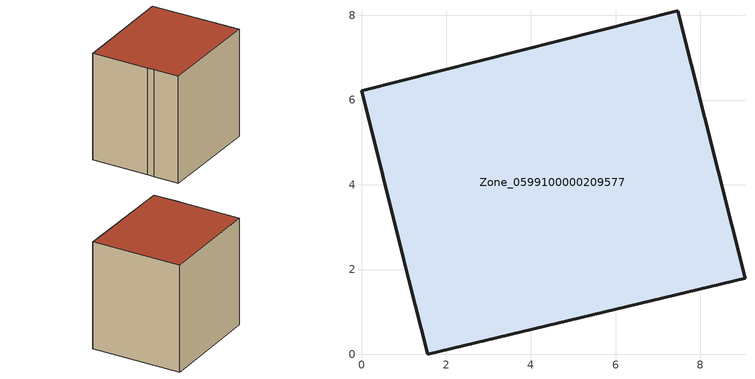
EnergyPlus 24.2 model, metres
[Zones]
Zone_0599100000209577
 floor ground (C_G): 1,2.24 0,6.22 7.46,8.11 9.05,1.79 1.56,0 1.12,1.76 z0
 wall outside (C_F): 1.56,0 9.05,1.79 7.46,8.11 0,6.22 1,2.24 1.12,1.76 1.56,0 z0:7.81
 roof outside (C_R): 0,6.22 1,2.24 1.12,1.76 1.56,0 9.05,1.79 7.46,8.11 z7.81
[BUILDING]
Pand.0599100000209577: North Axis=0; Terrain=City; Loads Convergence Tolerance Value=0.04; Temperature Convergence Tolerance Value=0.4; Solar Distribution=FullExterior; Maximum Number of Warmup Days=25; Minimum Number of Warmup Days=1
[Site:Location]
Rotterdam.The.Hague.AP_ZH_NLD Design_Conditions: Latitude=51.96; Longitude=4.45; Time Zone=1; Elevation=-4.5
[SITE:GROUNDTEMPERATURE:BUILDINGSURFACE]
18, 18, 18, 18, 18, 18, 18, 18, 18, 18, 18, 18
[MATERIAL] Thermal Absorptance=0.9; Solar Absorptance=0.7; Visible Absorptance=0.7
Name | Roughness | Thickness | Conductivity | Density | Specific Heat
G.TI.1965-1974 | MediumSmooth | 0.15 | 0.882353 | 540 | 1210
F.TI.1965-1974 | Rough | 0.3 | 0.697674 | 1920 | 840
R.TI.1965-1974 | MediumRough | 0.2 | 0.232558 | 1500 | 1000
[CONSTRUCTION]
C_G: G.TI.1965-1974
C_F: F.TI.1965-1974
C_R: R.TI.1965-1974
[ZONE]
Zone_0599100000209577: Type=1; Multiplier=1; Ceiling Height=Autocalculate; Volume=Autocalculate; Floor Area=autocalculate; Part of Total Floor Area=Yes
[ZONEINFILTRATION:DESIGNFLOWRATE]
Infil_Zone_0599100000209577: Zone or ZoneList or Space or SpaceList=Zone_0599100000209577; Schedule=AlwaysOn; Design Flow Rate Calculation Method=Flow/Area; Flow Rate per Floor Area=0.003; Constant Term Coefficient=1; Temperature Term Coefficient=0; Velocity Term Coefficient=0; Velocity Squared Term Coefficient=0
[HVACTEMPLATE:ZONE:IDEALLOADSAIRSYSTEM]
Zone_0599100000209577: Maximum Heating Supply Air Temperature=50; Minimum Cooling Supply Air Temperature=13; Maximum Heating Supply Air Humidity Ratio=0.0156; Minimum Cooling Supply Air Humidity Ratio=0.0077; Heating Limit=NoLimit; Cooling Limit=NoLimit; Dehumidification Control Type=ConstantSensibleHeatRatio; Cooling Sensible Heat Ratio=0.7; Dehumidification Setpoint=60; Humidification Control Type=None; Humidification Setpoint=30; Outdoor Air Method=None; Outdoor Air Flow Rate per Person=0.00944; Outdoor Air Flow Rate per Zone Floor Area=0; Outdoor Air Flow Rate per Zone=0; Demand Controlled Ventilation Type=None; Outdoor Air Economizer Type=NoEconomizer; Heat Recovery Type=None; Sensible Heat Recovery Effectiveness=0.7; Latent Heat Recovery Effectiveness=0.65
[ZONECONTROL:THERMOSTAT]
ThermostatControl_Zone_0599100000209577: Zone or ZoneList=Zone_0599100000209577; Control Type Schedule=DualSetpointControlType; Control 1=Thermostat_Zone_0599100000209577; Temperature Difference Between Cutout And Setpoint=0
[THERMOSTATSETPOINT:DUALSETPOINT]
Thermostat_Zone_0599100000209577: Heating Setpoint Temperature Schedule=HeatingSetpoint_Zone_0599100000209577; Cooling Setpoint Temperature Schedule=CoolingSetpoint_Zone_0599100000209577
[SCHEDULE:COMPACT]
HeatingSetpoint_Zone_0599100000209577: Through: 12/31, For: AllDays, Until: 24:00, 21
CoolingSetpoint_Zone_0599100000209577: Through: 12/31, For: AllDays, Until: 24:00, 24
DualSetpointControlType: Through: 12/31, For: AllDays, Until: 24:00, 4
AlwaysOn: Through: 12/31, For: AllDays, Until: 24:00, 1
